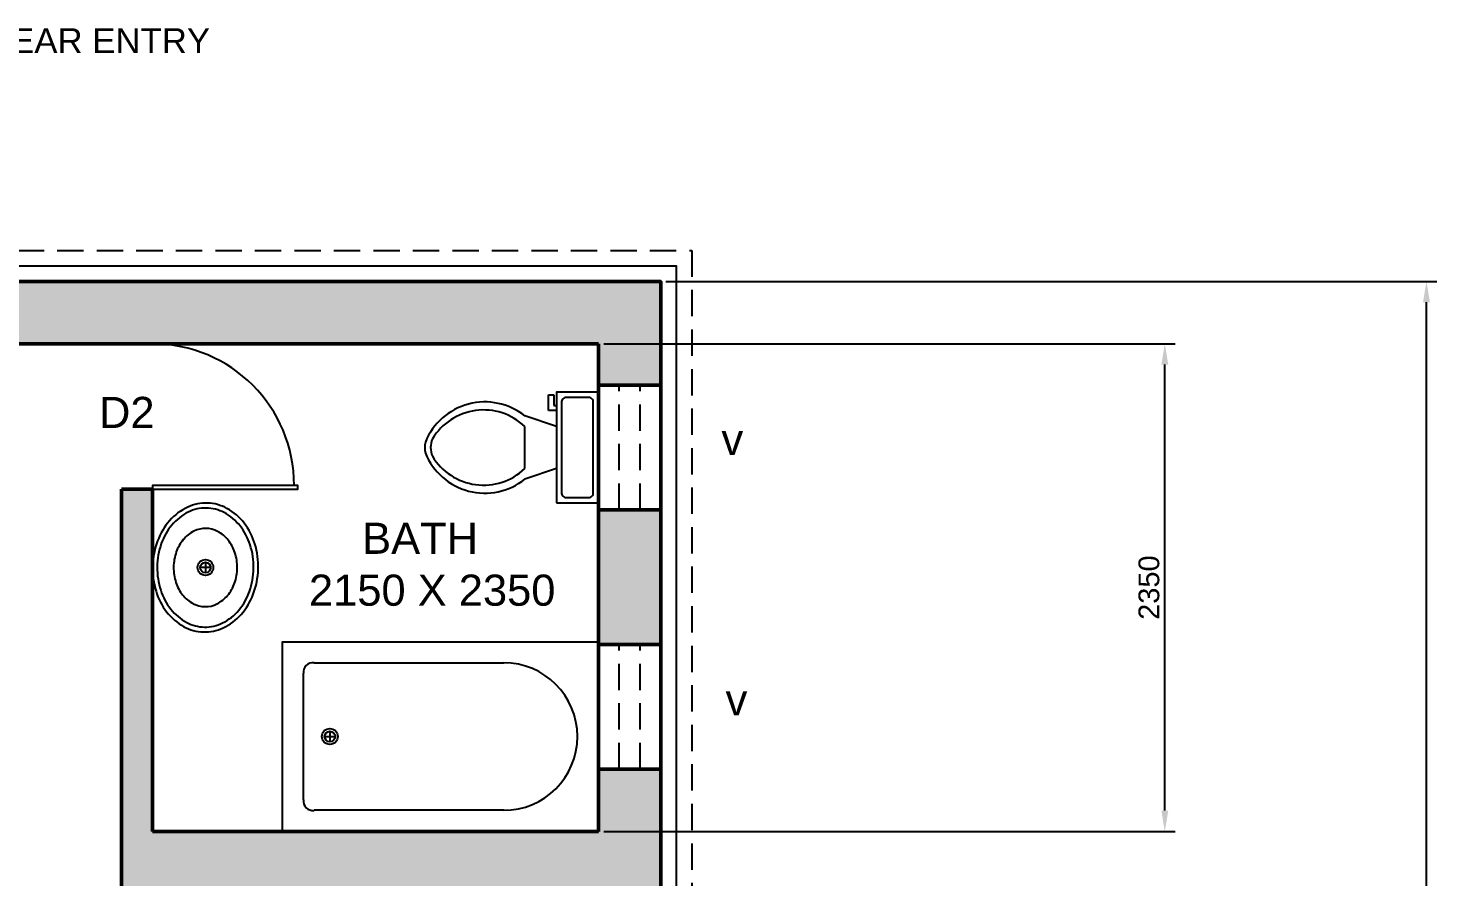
# Model space of a CAD drawing. Header units: millimetres. Extents: x 22804 to 54168, y 19058 to 39187.
# Drawn here: x 47376 to 54168, y 27625 to 31715 of the extents above; entities that cross this region are included whole.
import ezdxf
from ezdxf import colors
from ezdxf.entities.mleader import LeaderData, LeaderLine
from ezdxf.math import Vec2, Vec3

# ---------------------------------------------------------------- set-up
doc = ezdxf.new("R2010")
doc.units = ezdxf.units.MM
doc.header["$LTSCALE"] = 20
doc.linetypes.add('HIDDEN', pattern=[9.525, 6.35, -3.175])
for name, color, linetype in [('Chajja', 4, 'HIDDEN'), ('Door', 34, 'Continuous'), ('Furniture', 31, 'Continuous'), ('Plinth', 2, 'Continuous'), ('Text', 160, 'Continuous'), ('Ventilator', 1, 'HIDDEN')]:
    doc.layers.add(name, color=color, linetype=linetype)
doc.layers.add('FJ Dimension', color=254, linetype='Continuous', lineweight=50)
doc.layers.add('Wall', color=3, linetype='Continuous', lineweight=50)
doc.styles.get("Standard").update_dxf_attribs({"font": 'arial.ttf'})
doc.dimstyles.new('ISO-25', dxfattribs={"dimscale": 40, "dimtxt": 2.5, "dimasz": 2.5, "dimexe": 1.25, "dimexo": 0.625, "dimtad": 1, "dimtxsty": 'Standard', "dimcen": 2.5, "dimadec": 0, "dimazin": 0, "dimtfac": 1, "dimtmove": 0, "dimatfit": 3, "dimfxl": 1, "dimarcsym": 0})

# ---------------------------------------------------------------- blocks, each defined once
blk = doc.blocks.new('*U5')
for p, q in [((-241.3, 177.8), (-241.3, 254)), ((-241.3, 254), (-215.9, 254)), ((-215.9, 254), (-215.9, 203.2)), ((-203.2, 101.6), (-355.6, 152.4)), ((-203.2, 177.8), (-241.3, 177.8)), ((-215.9, 203.2), (-203.2, 203.2)), ((-355.6, -101.6), (-355.6, 101.6)), ((-203.2, -101.6), (-355.6, -152.4)), ((-152.4, -241.3), (-50.8, -241.3))]:
    blk.add_line(p, q)
blk.add_lwpolyline([(-203.2, -266.7), (0, -266.7), (0, 266.7), (-203.2, 266.7)], close=True)
for points in [[(-177.8, 215.9), (-177.8, -215.9)], [(-50.8, 241.3), (-152.4, 241.3)], [(-25.4, -215.9), (-25.4, 215.9)]]:
    blk.add_lwpolyline(points)
for centre, radius, start, end in [((-548.1, -89.4), 309.1, 51.46911, 157.97143), ((-155.6, 219.1), 22.5, 81.8699, 188.1301), ((-47.6, 219.1), 22.5, 351.8699, 98.1301), ((-554.2, -106.7), 287.8, 46.36773, 148.94682), ((-736.6, 0), 101.6, 164.86053, 195.13947), ((-708.1, 0), 101.6, 155.73182, 204.26817), ((-548.1, 89.4), 309.1, 202.02843, 308.53071), ((-554.2, 106.7), 287.8, 211.05301, 313.63209), ((-155.6, -219.1), 22.5, 171.8699, 278.1301), ((-47.6, -219.1), 22.5, 261.8699, 8.1301)]:
    blk.add_arc(centre, radius, start, end)
blk = doc.blocks.new('Bath Tub - 26 x 60 in.')
for p, q in [((8, -18), (10, -18)), ((9, -17), (9, -19))]:
    blk.add_line(p, q)
blk.add_lwpolyline([(0, -36), (0, 0), (60, 0), (60, -36)], close=True)
for points in [[(6, -4), (42, -4)], [(4, -30), (4, -6)], [(42, -32), (6, -32)]]:
    blk.add_lwpolyline(points)
for radius in [1.5, 1]:
    blk.add_circle((9, -18), radius)
for centre, radius, start, end in [((5.75, -5.75), 1.77, 81.8699, 188.1301), ((42, -18), 14, 270, 90), ((5.75, -30.25), 1.77, 171.8699, 278.1301)]:
    blk.add_arc(centre, radius, start, end)
blk = doc.blocks.new('Sink - Oval top')
for p, q in [((-1, 0), (1, 0)), ((0, 1), (0, -1))]:
    blk.add_line(p, q)
at = {"linetype": 'Continuous'}
for points in [[(-12.23, 0.39, 0.117634), (-11.46, -3.36, 0.104469), (-8.88, -6.8, 0.090016), (-5.08, -9.07, 0.08192), (-0.32, -10.02, 0.08192), (4.49, -9.38, 0.090016), (8.42, -7.36, 0.104469), (11.22, -4.09, 0.117634), (12.23, -0.39, 0.117634), (11.46, 3.36, 0.104469), (8.88, 6.8, 0.090016), (5.08, 9.07, 0.08192), (0.32, 10.02, 0.08192), (-4.49, 9.38, 0.090016), (-8.42, 7.36, 0.104469), (-11.22, 4.09, 0.117634)], [(-11.29, 0.16, 0.118622), (-10.52, -3.25, 0.104678), (-8.07, -6.36, 0.089562), (-4.54, -8.37, 0.081185), (-0.13, -9.15, 0.081185), (4.3, -8.49, 0.089562), (7.89, -6.58, 0.104678), (10.42, -3.55, 0.118622), (11.29, -0.16, 0.118622), (10.52, 3.25, 0.104678), (8.07, 6.36, 0.089562), (4.54, 8.37, 0.081185), (0.13, 9.15, 0.081185), (-4.3, 8.49, 0.089562), (-7.89, 6.58, 0.104678), (-10.42, 3.55, 0.118622)], [(-7.42, 0.08, 0.118283), (-6.91, -2.17, 0.104607), (-5.29, -4.21, 0.089718), (-2.97, -5.53, 0.081436), (-0.07, -6.04, 0.081436), (2.84, -5.59, 0.089718), (5.2, -4.33, 0.104607), (6.86, -2.32, 0.118283), (7.42, -0.08, 0.118283), (6.91, 2.17, 0.104607), (5.29, 4.21, 0.089718), (2.97, 5.53, 0.081436), (0.07, 6.04, 0.081436), (-2.84, 5.59, 0.089718), (-5.2, 4.33, 0.104607), (-6.86, 2.32, 0.118283)]]:
    blk.add_lwpolyline(points, format="xyb", close=True, dxfattribs=at)
for radius in [1.5, 1]:
    blk.add_circle((0, 0), radius)
blk = doc.blocks.new('*D16')
at = {"layer": 'Defpoints', "color": 0, "transparency": 16777216}
for p in [(50126.1, 30193.7), (52856.4, 30193.7), (50126.1, 27843.7)]:
    blk.add_point(p, dxfattribs=at)
at = {"layer": 'FJ Dimension', "color": 0, "lineweight": -2, "transparency": 16777216}
for p, q in [((50151.1, 30193.7), (52906.4, 30193.7)), ((52856.4, 27943.7), (52856.4, 30093.7)), ((50151.1, 27843.7), (52906.4, 27843.7))]:
    blk.add_line(p, q, dxfattribs=at)
at = {"layer": 'FJ Dimension', "color": 0, "transparency": 16777216}
for points in [[(52839.8, 30093.7), (52873.1, 30093.7), (52856.4, 30193.7)], [(52839.8, 27943.7), (52873.1, 27943.7), (52856.4, 27843.7)]]:
    blk.add_solid(points, dxfattribs=at)
at = {"layer": 'FJ Dimension', "color": 0, "transparency": 16777216, "insert": (52780.4, 29018.7), "char_height": 100, "attachment_point": 5, "rotation": 90}
blk.add_mtext('2350', dxfattribs=at)
blk = doc.blocks.new('*D17')
at = {"layer": 'Defpoints', "color": 0, "transparency": 16777216}
for p in [(50426.1, 30493.7), (54118, 30493.7), (50426.1, 23243.7)]:
    blk.add_point(p, dxfattribs=at)
at = {"layer": 'FJ Dimension', "color": 0, "lineweight": -2, "transparency": 16777216}
for p, q in [((50451.1, 30493.7), (54168, 30493.7)), ((54118, 23343.7), (54118, 30393.7)), ((50451.1, 23243.7), (54168, 23243.7))]:
    blk.add_line(p, q, dxfattribs=at)
at = {"layer": 'FJ Dimension', "color": 0, "transparency": 16777216}
for points in [[(54101.3, 30393.7), (54134.7, 30393.7), (54118, 30493.7)], [(54101.3, 23343.7), (54134.7, 23343.7), (54118, 23243.7)]]:
    blk.add_solid(points, dxfattribs=at)
at = {"layer": 'FJ Dimension', "color": 0, "transparency": 16777216, "insert": (54041.9, 26868.7), "char_height": 100, "attachment_point": 5, "rotation": 90}
blk.add_mtext('7250', dxfattribs=at)

msp = doc.modelspace()

# ---------------------------------------------------------------- hatches: boundary and pattern name
at = {"layer": 'Wall', "true_color": 0x636466}
h = msp.add_hatch(color=251, dxfattribs=at)
h.dxf.hatch_style = 1
h.paths.add_polyline_path([(42826.094, 30493.74), (42826.094, 28943.74), (43126.094, 28943.74), (43126.094, 29833.74), (43126.094, 30193.74), (44026.094, 30193.74), (44026.094, 30493.74)])
h.paths.add_polyline_path([(47326.094, 30493.74), (47326.094, 30193.74), (50126.094, 30193.74), (50126.094, 29993.74), (50426.094, 29993.74), (50426.094, 30493.74)])
h.paths.add_polyline_path([(46126.094, 30193.74), (46126.094, 27093.74), (46426.094, 27093.74), (46426.094, 30493.74), (45226.094, 30493.74), (45226.094, 30193.74)])
h.paths.add_polyline_path([(50426.094, 28743.74), (50426.094, 29393.74), (50126.094, 29393.74), (50126.094, 28743.74)], flags=17)
h.paths.add_polyline_path([(50426.094, 26293.74), (50426.094, 28143.74), (50126.094, 28143.74), (50126.094, 27843.74), (48602.094, 27843.74), (47976.094, 27843.74), (47976.094, 29493.74), (47826.094, 29493.74), (47826.094, 27543.74), (50126.094, 27543.74), (50126.094, 26293.74)])
h.paths.add_polyline_path([(50426.094, 23243.74), (50426.094, 24793.74), (50126.094, 24793.74), (50126.094, 23543.74), (49310.254, 23543.74), (49026.094, 23543.74), (49026.094, 23243.74)])
h.paths.add_polyline_path([(46126.094, 23243.74), (47526.094, 23243.74), (47526.094, 23543.74), (46426.094, 23543.74), (46426.094, 24993.74), (46126.094, 24993.74)])
h.paths.add_polyline_path([(45376.094, 21893.74), (46426.094, 21893.74), (46426.094, 22243.74), (46126.094, 22243.74), (46126.094, 22193.74), (45376.094, 22193.74)])
h.paths.add_polyline_path([(42826.094, 23293.74), (42826.094, 21893.74), (43876.094, 21893.74), (43876.094, 22193.74), (43126.094, 22193.74), (43126.094, 23293.74)])
h.paths.add_polyline_path([(42826.094, 27443.74), (42826.094, 24793.74), (43126.094, 24793.74), (43126.094, 25893.74), (46426.094, 25893.74), (46426.094, 26193.74), (43126.094, 26193.74), (43126.094, 27443.74)])
h.paths.add_polyline_path([(47691.111, 29705.409), (48033.982, 29705.409), (48033.982, 30014.516), (47691.111, 30014.516)], flags=9)
h.paths.add_polyline_path([(46038.624, 26526.449), (46381.496, 26526.449), (46381.496, 26835.555), (46038.624, 26835.555)], flags=25)
h.paths.add_polyline_path([(46038.624, 25351.649), (46381.496, 25351.649), (46381.496, 25660.756), (46038.624, 25660.756)], flags=25)
h.paths.add_polyline_path([(46127.847, 22583.517), (46354.177, 22583.517), (46354.177, 22892.623), (46127.847, 22892.623)], flags=9)
h.paths.add_polyline_path([(48580.961, 28848.901), (49960.94, 28848.901), (49960.94, 29408.621), (48580.961, 29408.621)], flags=25)
h.paths.add_polyline_path([(46742.014, 24367.58), (48121.994, 24367.58), (48121.994, 24927.301), (46742.014, 24927.301)], flags=9)
h.paths.add_polyline_path([(43737.818, 26552.296), (45117.798, 26552.296), (45117.798, 27112.016), (43737.818, 27112.016)], flags=25)
h.paths.add_polyline_path([(43843.254, 24641.122), (45315.423, 24641.122), (45315.423, 25200.842), (43843.254, 25200.842)], flags=9)

# ---------------------------------------------------------------- linework, layer by layer
at = {"layer": 'Chajja'}
msp.add_lwpolyline([(47326.094, 30643.74), (50576.094, 30643.74), (50576.094, 23093.74), (46576.094, 23093.74), (46576.094, 21743.74), (42676.094, 21743.74), (42676.094, 30643.74), (46426.094, 30643.74)], close=True, dxfattribs=at)
at = {"layer": 'Door'}
msp.add_lwpolyline([(47976.094, 29493.74), (48676.094, 29493.74), (48676.094, 29511.24), (47976.094, 29511.24)], close=True, dxfattribs=at)
msp.add_arc((47976.094, 29511.24), 682.5, 0, 90, dxfattribs=at)
at = {"layer": 'Plinth'}
msp.add_lwpolyline([(47326.094, 30568.74), (50501.094, 30568.74), (50501.094, 23168.74), (46501.094, 23168.74), (46501.094, 21818.74), (42751.094, 21818.74), (42751.094, 30568.74), (46426.094, 30568.74)], close=True, dxfattribs=at)
at = {"layer": 'Ventilator'}
for p, q in [((50226.094, 29393.74), (50226.094, 29993.74)), ((50326.094, 29393.74), (50326.094, 29993.74)), ((50226.094, 28143.74), (50226.094, 28743.74)), ((50326.094, 28143.74), (50326.094, 28743.74))]:
    msp.add_line(p, q, dxfattribs=at)
at = {"layer": 'Wall'}
for p, q in [((47326.094, 30193.74), (50126.094, 30193.74)), ((50126.094, 27843.74), (50126.094, 30193.74)), ((50126.094, 29993.74), (50426.094, 29993.74)), ((47826.094, 27543.74), (47826.094, 29493.74)), ((47826.094, 29493.74), (47976.094, 29493.74)), ((47976.094, 27843.74), (47976.094, 29493.74)), ((50126.094, 29393.74), (50426.094, 29393.74)), ((50126.094, 28743.74), (50426.094, 28743.74)), ((50126.094, 28143.74), (50426.094, 28143.74)), ((47976.094, 27843.74), (50126.094, 27843.74))]:
    msp.add_line(p, q, dxfattribs=at)
msp.add_lwpolyline([(46126.094, 23243.74), (50426.094, 23243.74), (50426.094, 30493.74), (47326.094, 30493.74)], dxfattribs=at)

# ---------------------------------------------------------------- block references
at = {"layer": 'Furniture'}
msp.add_blockref('*U5', (50126.094, 29693.74), dxfattribs=at)
at = {"layer": 'Furniture', "xscale": 25.4, "yscale": 25.4, "zscale": 25.4, "rotation": 270}
msp.add_blockref('Sink - Oval top', (48230.693, 29115.436), dxfattribs=at)
at = {"layer": 'Furniture', "xscale": 25.4, "yscale": 25.4, "zscale": 25.4}
msp.add_blockref('Bath Tub - 26 x 60 in.', (48602.094, 28758.14), dxfattribs=at)

# ---------------------------------------------------------------- texts
at = {"layer": 'Text', "char_height": 150, "attachment_point": 1}
for s, insert in [('\\pxqr;D2', (46471.91, 29937.93)), ('\\pxqc;v', (50014.544, 29807.509)), ('\\pxqc;BATH \\P  2150 X 2350', (48509.176, 29331.422)), ('\\pxqc;v', (50034.486, 28552.915))]:
    msp.add_mtext_dynamic_manual_height_columns(s, width=1513.52236, gutter_width=12.5, heights=[0], dxfattribs=dict(at, insert=insert))

# ---------------------------------------------------------------- dimensions: what is measured, and where the dimension line sits
at = {"layer": 'FJ Dimension'}
for base, p1, p2, picture, middle in [((54118.006, 30493.74), (50426.094, 23243.74), (50426.094, 30493.74), '*D17', (54041.949, 26868.74)), ((52856.447, 30193.74), (50126.094, 27843.74), (50126.094, 30193.74), '*D16', (52780.355, 29018.74))]:
    dim = msp.add_linear_dim(base=base, p1=p1, p2=p2, angle=90, dimstyle='ISO-25', dxfattribs=at)
    dim.commit()
    dim.dimension.update_dxf_attribs({"geometry": picture, "text_midpoint": middle})

# ---------------------------------------------------------------- leaders
at = {"layer": 'Text'}
ml = msp.add_multileader_mtext('Standard', dxfattribs=at)
ml.set_content('REAR ENTRY', color=256)
ml.set_leader_properties()
ml.build(insert=Vec2(0, 0))
ml.multileader.update_dxf_attribs({"text_left_attachment_type": 2, "text_right_attachment_type": 2, "arrow_head_size": 120, "scale": 30})
ctx = ml.context
ctx.base_point, ctx.scale, ctx.char_height, ctx.arrow_head_size, ctx.landing_gap_size, ctx.plane_origin = Vec3(47112.855, 31654.768), 30, 120, 120, 60, Vec3(46872.855, 30944.601)
ctx.left_attachment, ctx.right_attachment = 2, 2
notes = []
notes.append((ctx, [(0, (1, 1, 0), (46872.855, 31654.768), (1, 0), 240, [(0, [(46872.855, 30944.601)], 0, [])])]))
ctx.mtext.insert, ctx.mtext.flow_direction = Vec3(47172.855, 31714.809), 5
for ctx, leaders in notes:
    for number, flags, end, landing, length, lines in leaders:
        leader = LeaderData()
        leader.index, (leader.has_last_leader_line, leader.has_dogleg_vector, leader.attachment_direction) = number, flags
        leader.last_leader_point, leader.dogleg_vector, leader.dogleg_length = Vec3(end), Vec3(landing), length
        for number, points, colour, breaks in lines:
            line = LeaderLine()
            line.index, line.vertices, line.color, line.breaks = number, Vec3.list(points), colors.encode_raw_color(colour), breaks
            leader.lines.append(line)
        ctx.leaders.append(leader)

doc.saveas('drawing.dxf')
